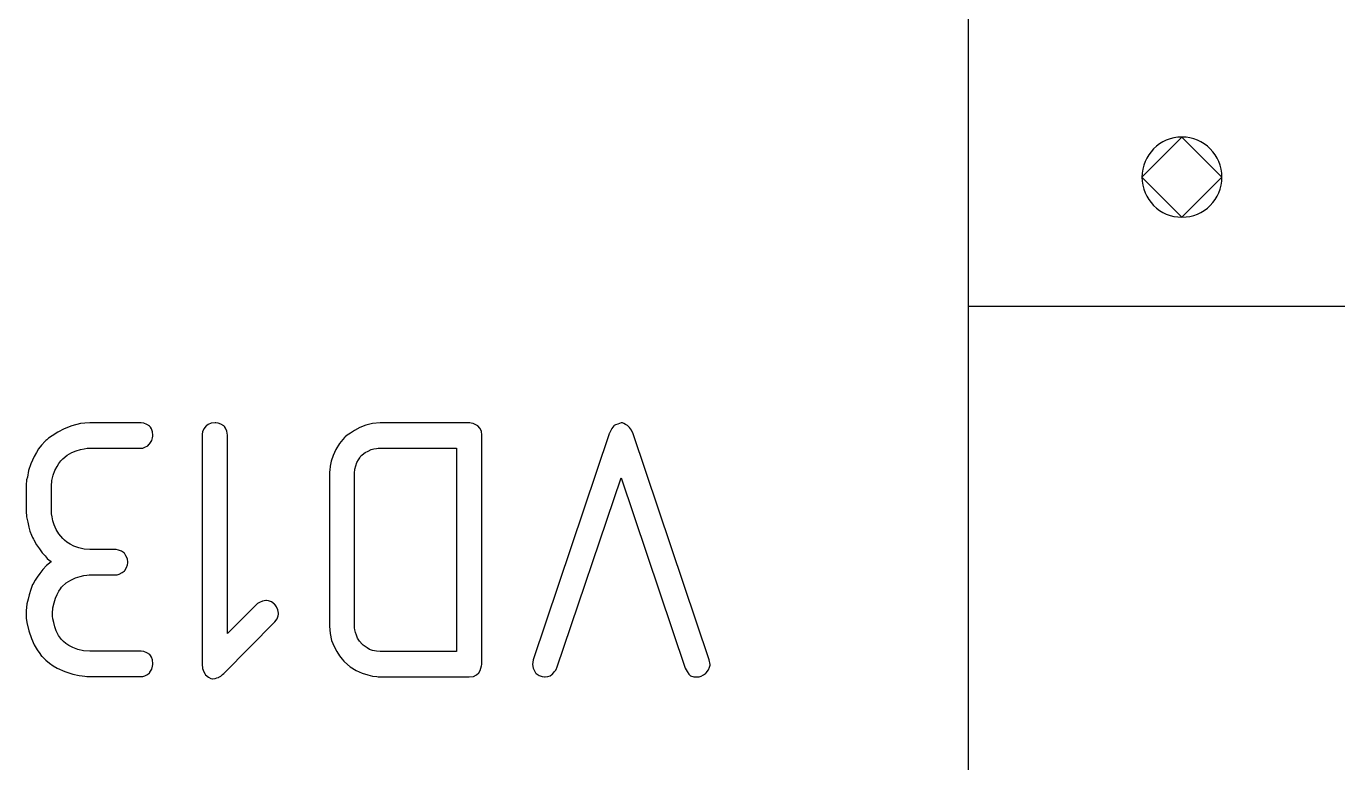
# Model space of a CAD drawing. Header units: inches. Extents: x 0 to 594, y -420 to 0.
# Drawn here: x 224.531 to 229.447, y -118.377 to -115.617 of the extents above; entities that cross this region are included whole.
import ezdxf

# ---------------------------------------------------------------- set-up
doc = ezdxf.new("R2010")
doc.units = ezdxf.units.IN
doc.header["$MEASUREMENT"] = 0

msp = doc.modelspace()

# ---------------------------------------------------------------- linework, layer by layer
at = {"color": 18, "true_color": 0x000000}
for p, q in [((228.0624, -129.0828), (228.0624, -102.5828)), ((228.8624, -116.0328), (228.7124, -116.1828)), ((229.0124, -116.1828), (228.8624, -116.0328)), ((228.7124, -116.1828), (228.8624, -116.3328)), ((228.8624, -116.3328), (229.0124, -116.1828)), ((271.5115, -116.6675), (228.0624, -116.6675)), ((224.6734, -117.126), (224.6494, -117.1387)), ((224.7016, -117.1147), (224.6734, -117.126)), ((224.734, -117.1063), (224.7016, -117.1147)), ((224.7509, -117.1049), (224.734, -117.1063)), ((224.7693, -117.1035), (224.7509, -117.1049)), ((224.9624, -117.1035), (224.7693, -117.1035)), ((224.9722, -117.1049), (224.9624, -117.1035)), ((224.9835, -117.1091), (224.9722, -117.1049)), ((224.9948, -117.1162), (224.9835, -117.1091)), ((224.9948, -117.1176), (224.9948, -117.1162)), ((224.9962, -117.119), (224.9948, -117.1176)), ((225.0004, -117.126), (224.9962, -117.119)), ((225.0047, -117.1373), (225.0004, -117.126)), ((225.0061, -117.15), (225.0047, -117.1373)), ((225.1922, -117.1373), (225.1907, -117.1458)), ((225.1964, -117.126), (225.1922, -117.1373)), ((225.2048, -117.1147), (225.1964, -117.126)), ((225.2077, -117.1133), (225.2048, -117.1147)), ((225.2133, -117.1091), (225.2077, -117.1133)), ((225.2246, -117.1049), (225.2133, -117.1091)), ((225.2387, -117.1035), (225.2246, -117.1049)), ((225.2415, -117.1035), (225.2387, -117.1035)), ((225.25, -117.1049), (225.2415, -117.1035)), ((225.2598, -117.1077), (225.25, -117.1049)), ((225.2711, -117.1147), (225.2598, -117.1077)), ((225.2739, -117.1176), (225.2711, -117.1147)), ((225.2782, -117.1232), (225.2739, -117.1176)), ((225.2824, -117.1345), (225.2782, -117.1232)), ((225.2852, -117.15), (225.2824, -117.1345)), ((225.7617, -117.1317), (225.7462, -117.1415)), ((225.7814, -117.1204), (225.7617, -117.1317)), ((225.804, -117.1119), (225.7814, -117.1204)), ((225.8293, -117.1063), (225.804, -117.1119)), ((225.8575, -117.1035), (225.8293, -117.1063)), ((226.193, -117.1035), (225.8575, -117.1035)), ((226.1987, -117.1049), (226.193, -117.1035)), ((226.2057, -117.1063), (226.1987, -117.1049)), ((226.2142, -117.1091), (226.2057, -117.1063)), ((226.2241, -117.1147), (226.2142, -117.1091)), ((226.2311, -117.1232), (226.2241, -117.1147)), ((226.2367, -117.1345), (226.2311, -117.1232)), ((226.2382, -117.15), (226.2367, -117.1345)), ((226.7203, -117.1345), (226.7175, -117.1415)), ((226.7259, -117.1246), (226.7203, -117.1345)), ((226.733, -117.1147), (226.7259, -117.1246)), ((226.7344, -117.1133), (226.733, -117.1147)), ((226.74, -117.1105), (226.7344, -117.1133)), ((226.7485, -117.1077), (226.74, -117.1105)), ((226.7612, -117.1035), (226.7485, -117.1077)), ((226.7654, -117.1035), (226.7612, -117.1035)), ((226.771, -117.1063), (226.7654, -117.1035)), ((226.7767, -117.1091), (226.771, -117.1063)), ((226.7851, -117.1133), (226.7767, -117.1091)), ((226.7922, -117.1204), (226.7851, -117.1133)), ((226.7992, -117.1302), (226.7922, -117.1204)), ((226.8063, -117.1443), (226.7992, -117.1302)), ((224.6015, -117.1725), (224.5888, -117.1866)), ((224.6029, -117.1711), (224.6015, -117.1725)), ((224.6043, -117.1697), (224.6029, -117.1711)), ((224.6085, -117.1669), (224.6043, -117.1697)), ((224.6142, -117.1613), (224.6085, -117.1669)), ((224.6283, -117.1514), (224.6142, -117.1613)), ((224.6494, -117.1387), (224.6283, -117.1514)), ((224.9863, -117.1895), (224.992, -117.1838)), ((224.992, -117.1838), (224.9948, -117.1824)), ((224.9948, -117.181), (225.0019, -117.1697)), ((224.9948, -117.1824), (224.9948, -117.181)), ((225.0019, -117.1697), (225.0047, -117.1599)), ((225.0047, -117.1599), (225.0061, -117.1528)), ((225.0061, -117.1514), (225.0061, -117.15)), ((225.0061, -117.1528), (225.0061, -117.1514)), ((225.1907, -117.1458), (225.1907, -117.1486)), ((225.1907, -117.1486), (225.1907, -117.15)), ((225.1907, -117.15), (225.1907, -118.0071)), ((225.2852, -117.8929), (225.2852, -117.15)), ((225.7053, -117.181), (225.6912, -117.2036)), ((225.7236, -117.1584), (225.7053, -117.181)), ((225.7264, -117.1556), (225.7236, -117.1584)), ((225.7335, -117.15), (225.7264, -117.1556)), ((225.7462, -117.1415), (225.7335, -117.15)), ((226.2382, -118.0071), (226.2382, -117.15)), ((226.716, -117.1443), (226.4313, -117.9916)), ((226.7175, -117.1415), (226.716, -117.1429)), ((226.716, -117.1429), (226.716, -117.1443)), ((227.091, -117.9916), (226.8063, -117.1443)), ((224.5606, -117.2289), (224.5479, -117.2571)), ((224.5691, -117.2148), (224.5606, -117.2289)), ((224.5775, -117.2007), (224.5691, -117.2148)), ((224.5888, -117.1866), (224.5775, -117.2007)), ((224.6678, -117.2388), (224.6847, -117.2247)), ((224.6847, -117.2247), (224.7016, -117.2148)), ((224.7016, -117.2148), (224.7185, -117.2078)), ((224.7185, -117.2078), (224.734, -117.2036)), ((224.734, -117.2036), (224.7481, -117.2007)), ((224.7481, -117.2007), (224.7594, -117.1979)), ((224.7594, -117.1979), (224.968, -117.1979)), ((224.968, -117.1979), (224.9751, -117.1951)), ((224.9751, -117.1951), (224.9863, -117.1895)), ((225.6813, -117.2261), (225.6743, -117.2473)), ((225.6912, -117.2036), (225.6813, -117.2261)), ((225.7758, -117.2416), (225.7814, -117.2346)), ((225.7814, -117.2346), (225.7856, -117.2275)), ((225.7856, -117.2275), (225.7885, -117.2247)), ((225.7885, -117.2247), (225.7899, -117.2233)), ((225.7899, -117.2233), (225.8011, -117.2148)), ((225.8011, -117.2148), (225.8124, -117.2092)), ((225.8124, -117.2092), (225.8237, -117.2036)), ((225.8237, -117.2036), (225.8336, -117.2007)), ((225.8336, -117.2007), (225.8434, -117.1993)), ((225.8434, -117.1993), (225.8505, -117.1979)), ((225.8505, -117.1979), (226.1437, -117.1979)), ((226.1437, -117.1979), (226.1437, -117.9606)), ((224.5395, -117.2825), (224.5352, -117.3065)), ((224.5479, -117.2571), (224.5395, -117.2825)), ((224.6325, -117.2994), (224.6381, -117.2825)), ((224.6381, -117.2825), (224.6466, -117.267)), ((224.6466, -117.267), (224.6537, -117.2557)), ((224.6537, -117.2557), (224.6607, -117.2459)), ((224.6607, -117.2459), (224.6663, -117.2402)), ((224.6663, -117.2402), (224.6678, -117.2388)), ((225.6686, -117.2811), (225.6672, -117.2867)), ((225.67, -117.2656), (225.6686, -117.2811)), ((225.6743, -117.2473), (225.67, -117.2656)), ((225.7617, -117.2924), (225.7631, -117.2769)), ((225.7631, -117.2769), (225.7659, -117.2642)), ((225.7659, -117.2642), (225.7701, -117.2515)), ((225.7701, -117.2515), (225.7758, -117.2416)), ((224.5324, -117.3234), (224.531, -117.3304)), ((224.531, -117.3304), (224.531, -117.3361)), ((224.5352, -117.3065), (224.5324, -117.3163)), ((224.5324, -117.3163), (224.5324, -117.3234)), ((224.6255, -117.3403), (224.6269, -117.3192)), ((224.6269, -117.3192), (224.6325, -117.2994)), ((225.6672, -117.2867), (225.6672, -117.291)), ((225.6672, -117.291), (225.6672, -117.2924)), ((225.6672, -117.2924), (225.6672, -117.2938)), ((225.6672, -117.2938), (225.6672, -117.8647)), ((225.7617, -117.8647), (225.7617, -117.2924)), ((226.5201, -118.0212), (226.7612, -117.3093)), ((226.7612, -117.3093), (227.0008, -118.0226)), ((224.531, -117.3361), (224.531, -117.3389)), ((224.531, -117.3389), (224.531, -117.3403)), ((224.531, -117.3403), (224.531, -117.4348)), ((224.6255, -117.4348), (224.6255, -117.3403)), ((224.531, -117.4348), (224.5324, -117.4559)), ((224.5324, -117.4559), (224.5367, -117.4756)), ((224.5367, -117.4756), (224.5409, -117.494)), ((224.6255, -117.4376), (224.6255, -117.4348)), ((224.6255, -117.4446), (224.6255, -117.4376)), ((224.6283, -117.4559), (224.6255, -117.4446)), ((224.6311, -117.47), (224.6283, -117.4559)), ((224.6353, -117.4855), (224.6311, -117.47)), ((224.5409, -117.494), (224.5451, -117.5095)), ((224.5451, -117.5095), (224.5507, -117.5236)), ((224.5507, -117.5236), (224.555, -117.5334)), ((224.6438, -117.5024), (224.6353, -117.4855)), ((224.6537, -117.5193), (224.6438, -117.5024)), ((224.6678, -117.5362), (224.6537, -117.5193)), ((224.555, -117.5334), (224.5578, -117.5391)), ((224.5578, -117.5391), (224.5592, -117.5419)), ((224.5592, -117.5419), (224.5691, -117.5602)), ((224.5691, -117.5602), (224.5804, -117.5757)), ((224.5804, -117.5757), (224.5902, -117.5898)), ((224.6692, -117.5377), (224.6678, -117.5362)), ((224.6748, -117.5433), (224.6692, -117.5377)), ((224.6833, -117.5503), (224.6748, -117.5433)), ((224.6959, -117.5574), (224.6833, -117.5503)), ((224.71, -117.5659), (224.6959, -117.5574)), ((224.7284, -117.5715), (224.71, -117.5659)), ((224.7481, -117.5771), (224.7284, -117.5715)), ((224.7693, -117.5785), (224.7481, -117.5771)), ((224.8679, -117.5785), (224.7693, -117.5785)), ((224.8764, -117.5799), (224.8679, -117.5785)), ((224.5902, -117.5898), (224.6015, -117.6011)), ((224.6015, -117.6011), (224.61, -117.611)), ((224.6241, -117.6237), (224.6071, -117.6377)), ((224.61, -117.611), (224.617, -117.618)), ((224.617, -117.618), (224.6226, -117.6222)), ((224.6226, -117.6222), (224.6241, -117.6237)), ((224.8877, -117.5842), (224.8764, -117.5799)), ((224.8989, -117.5912), (224.8877, -117.5842)), ((224.8989, -117.5926), (224.8989, -117.5912)), ((224.9004, -117.594), (224.8989, -117.5926)), ((224.9046, -117.6011), (224.9004, -117.594)), ((224.9102, -117.6124), (224.9046, -117.6011)), ((224.9116, -117.6251), (224.9102, -117.6124)), ((224.9102, -117.6349), (224.9116, -117.6279)), ((224.9116, -117.6265), (224.9116, -117.6251)), ((224.9116, -117.6279), (224.9116, -117.6265)), ((224.5818, -117.6674), (224.5719, -117.6814)), ((224.593, -117.6533), (224.5818, -117.6674)), ((224.6071, -117.6377), (224.593, -117.6533)), ((224.7326, -117.6786), (224.7467, -117.6758)), ((224.7467, -117.6758), (224.758, -117.6744)), ((224.758, -117.6744), (224.7664, -117.673)), ((224.7664, -117.673), (224.8722, -117.673)), ((224.8722, -117.673), (224.8792, -117.6702)), ((224.8792, -117.6702), (224.8905, -117.6645)), ((224.8905, -117.6645), (224.8975, -117.6589)), ((224.8975, -117.6589), (224.9004, -117.6575)), ((224.9004, -117.6561), (224.9074, -117.6448)), ((224.9004, -117.6575), (224.9004, -117.6561)), ((224.9074, -117.6448), (224.9102, -117.6349)), ((224.555, -117.7096), (224.5479, -117.728)), ((224.5564, -117.7082), (224.555, -117.7096)), ((224.5592, -117.7012), (224.5564, -117.7082)), ((224.5648, -117.6927), (224.5592, -117.7012)), ((224.5719, -117.6814), (224.5648, -117.6927)), ((224.6537, -117.7336), (224.6593, -117.7251)), ((224.6593, -117.7251), (224.6635, -117.7195)), ((224.6635, -117.7195), (224.6649, -117.7181)), ((224.6649, -117.7181), (224.6804, -117.7026)), ((224.6804, -117.7026), (224.6988, -117.6927)), ((224.6988, -117.6927), (224.7157, -117.6843)), ((224.7157, -117.6843), (224.7326, -117.6786)), ((224.5381, -117.7646), (224.5338, -117.7815)), ((224.5423, -117.7477), (224.5381, -117.7646)), ((224.5479, -117.728), (224.5423, -117.7477)), ((224.6353, -117.7773), (224.641, -117.7604)), ((224.641, -117.7604), (224.6466, -117.7463)), ((224.6466, -117.7463), (224.6537, -117.7336)), ((225.405, -117.7759), (225.398, -117.7801)), ((225.4163, -117.7717), (225.405, -117.7759)), ((225.429, -117.7688), (225.4163, -117.7717)), ((225.4318, -117.7688), (225.429, -117.7688)), ((225.4389, -117.7703), (225.4318, -117.7688)), ((225.4501, -117.7745), (225.4389, -117.7703)), ((225.4614, -117.7829), (225.4501, -117.7745)), ((224.5324, -117.7956), (224.531, -117.8069)), ((224.531, -117.8069), (224.531, -117.814)), ((224.531, -117.814), (224.531, -117.8168)), ((224.531, -117.8168), (224.531, -117.8351)), ((224.5338, -117.7815), (224.5324, -117.7956)), ((224.6297, -117.8182), (224.6311, -117.797)), ((224.6297, -117.821), (224.6297, -117.8182)), ((224.6297, -117.8281), (224.6297, -117.821)), ((224.6311, -117.797), (224.6353, -117.7773)), ((225.3952, -117.7829), (225.2852, -117.8929)), ((225.398, -117.7801), (225.3952, -117.7829)), ((225.4614, -117.7844), (225.4614, -117.7829)), ((225.4642, -117.7858), (225.4614, -117.7844)), ((225.4685, -117.7928), (225.4642, -117.7858)), ((225.4741, -117.8041), (225.4685, -117.7928)), ((225.4755, -117.8097), (225.4741, -117.8041)), ((225.4769, -117.8168), (225.4755, -117.8097)), ((225.4755, -117.8266), (225.4769, -117.8196)), ((225.4769, -117.8182), (225.4769, -117.8168)), ((225.4769, -117.8196), (225.4769, -117.8182)), ((224.531, -117.8351), (224.5338, -117.852)), ((224.5338, -117.852), (224.5409, -117.883)), ((224.6311, -117.8379), (224.6297, -117.8281)), ((224.6339, -117.852), (224.6311, -117.8379)), ((224.6381, -117.8675), (224.6339, -117.852)), ((224.6438, -117.883), (224.6381, -117.8675)), ((225.2725, -118.0409), (225.4628, -117.8492)), ((225.4628, -117.8492), (225.4713, -117.8379)), ((225.4713, -117.8379), (225.4755, -117.8266)), ((225.6672, -117.8647), (225.67, -117.8929)), ((225.7617, -117.8661), (225.7617, -117.8647)), ((225.7617, -117.8718), (225.7617, -117.8661)), ((225.7631, -117.8788), (225.7617, -117.8718)), ((224.5409, -117.883), (224.5507, -117.9112)), ((224.5507, -117.9112), (224.5606, -117.9352)), ((224.6522, -117.9), (224.6438, -117.883)), ((224.6635, -117.9155), (224.6522, -117.9)), ((224.6649, -117.9169), (224.6635, -117.9155)), ((224.6706, -117.9225), (224.6649, -117.9169)), ((224.679, -117.9296), (224.6706, -117.9225)), ((225.67, -117.8929), (225.6757, -117.9183)), ((225.6757, -117.9183), (225.6856, -117.9408)), ((225.7645, -117.8887), (225.7631, -117.8788)), ((225.7687, -117.8985), (225.7645, -117.8887)), ((225.773, -117.9098), (225.7687, -117.8985)), ((225.78, -117.9211), (225.773, -117.9098)), ((225.7899, -117.9324), (225.78, -117.9211)), ((224.5606, -117.9352), (224.5719, -117.9535)), ((224.5719, -117.9535), (224.5818, -117.9676)), ((224.5818, -117.9676), (224.586, -117.9733)), ((224.6903, -117.938), (224.679, -117.9296)), ((224.7058, -117.9451), (224.6903, -117.938)), ((224.7241, -117.9521), (224.7058, -117.9451)), ((224.7453, -117.9577), (224.7241, -117.9521)), ((224.7693, -117.9592), (224.7453, -117.9577)), ((224.9624, -117.9592), (224.7693, -117.9592)), ((224.9722, -117.9606), (224.9624, -117.9592)), ((224.9835, -117.9648), (224.9722, -117.9606)), ((224.9948, -117.9718), (224.9835, -117.9648)), ((224.9962, -117.9747), (224.9948, -117.9718)), ((225.6856, -117.9408), (225.6954, -117.9606)), ((225.6954, -117.9606), (225.7053, -117.9761)), ((225.7913, -117.9338), (225.7899, -117.9324)), ((225.7941, -117.9366), (225.7913, -117.9338)), ((225.8011, -117.9408), (225.7941, -117.9366)), ((225.8082, -117.9465), (225.8011, -117.9408)), ((225.8181, -117.9521), (225.8082, -117.9465)), ((225.8293, -117.9563), (225.8181, -117.9521)), ((225.8434, -117.9592), (225.8293, -117.9563)), ((225.8575, -117.9606), (225.8434, -117.9592)), ((225.8434, -117.9592), (225.8434, -117.9592)), ((226.1437, -117.9606), (225.8575, -117.9606)), ((224.586, -117.9733), (224.5888, -117.9775)), ((224.5888, -117.9775), (224.5902, -117.9789)), ((224.5902, -117.9789), (224.5916, -117.9803)), ((224.5916, -117.9803), (224.6043, -117.993)), ((224.6043, -117.993), (224.6184, -118.0043)), ((224.6184, -118.0043), (224.6325, -118.0141)), ((224.6325, -118.0141), (224.6466, -118.0226)), ((225.0004, -117.9817), (224.9962, -117.9747)), ((225.0047, -117.9916), (225.0004, -117.9817)), ((225.0019, -118.0268), (225.0047, -118.0155)), ((225.0061, -118.0057), (225.0047, -117.9916)), ((225.0047, -118.0155), (225.0061, -118.0085)), ((225.0061, -118.0071), (225.0061, -118.0057)), ((225.0061, -118.0085), (225.0061, -118.0071)), ((225.1907, -118.0071), (225.1922, -118.024)), ((225.7053, -117.9761), (225.7152, -117.9888)), ((225.7152, -117.9888), (225.7208, -117.9958)), ((225.7208, -117.9958), (225.7236, -117.9986)), ((225.7236, -117.9986), (225.7448, -118.017)), ((225.7448, -118.017), (225.7673, -118.0311)), ((226.2353, -118.0226), (226.2367, -118.0141)), ((226.2367, -118.0141), (226.2382, -118.0085)), ((226.2382, -118.0085), (226.2382, -118.0071)), ((226.4313, -117.9916), (226.4285, -118.0085)), ((226.4285, -118.0085), (226.4313, -118.0226)), ((226.5187, -118.024), (226.5201, -118.0212)), ((227.0882, -118.0282), (227.0924, -118.0184)), ((227.0938, -118.0085), (227.091, -117.9916)), ((227.0924, -118.0184), (227.0938, -118.0113)), ((227.0938, -118.0099), (227.0938, -118.0085)), ((227.0938, -118.0113), (227.0938, -118.0099)), ((224.6466, -118.0226), (224.6762, -118.0353)), ((224.6762, -118.0353), (224.7058, -118.0452)), ((224.7058, -118.0452), (224.7298, -118.0494)), ((224.7298, -118.0494), (224.7411, -118.0508)), ((224.7411, -118.0508), (224.7509, -118.0522)), ((224.7509, -118.0522), (224.758, -118.0536)), ((224.758, -118.0536), (224.968, -118.0536)), ((224.758, -118.0536), (224.758, -118.0536)), ((224.968, -118.0536), (224.9751, -118.0508)), ((224.9751, -118.0508), (224.9849, -118.0466)), ((224.9849, -118.0466), (224.992, -118.0409)), ((224.992, -118.0409), (224.9948, -118.0395)), ((224.9948, -118.0381), (225.0019, -118.0268)), ((224.9948, -118.0395), (224.9948, -118.0381)), ((225.1922, -118.024), (225.1964, -118.0367)), ((225.1964, -118.0367), (225.202, -118.0452)), ((225.202, -118.0452), (225.2034, -118.048)), ((225.2034, -118.048), (225.2147, -118.0564)), ((225.2147, -118.0564), (225.2232, -118.0607)), ((225.2232, -118.0607), (225.2288, -118.0621)), ((225.2288, -118.0621), (225.2302, -118.0621)), ((225.2288, -118.0621), (225.2288, -118.0621)), ((225.2302, -118.0621), (225.2387, -118.0607)), ((225.2387, -118.0607), (225.2457, -118.0592)), ((225.2457, -118.0592), (225.2514, -118.0578)), ((225.2514, -118.0578), (225.2528, -118.0564)), ((225.2528, -118.0564), (225.2598, -118.0522)), ((225.2598, -118.0522), (225.2669, -118.0466)), ((225.2669, -118.0466), (225.2711, -118.0423)), ((225.2711, -118.0423), (225.2725, -118.0409)), ((225.7673, -118.0311), (225.7899, -118.0409)), ((225.7899, -118.0409), (225.811, -118.048)), ((225.811, -118.048), (225.8293, -118.0522)), ((225.8293, -118.0522), (225.8448, -118.0536)), ((225.8448, -118.0536), (225.8505, -118.055)), ((225.8505, -118.055), (226.1916, -118.055)), ((225.8505, -118.055), (225.8505, -118.055)), ((226.1916, -118.055), (226.2071, -118.0536)), ((226.2071, -118.0536), (226.2184, -118.048)), ((226.2184, -118.048), (226.2269, -118.0395)), ((226.2269, -118.0395), (226.2325, -118.0311)), ((226.2325, -118.0311), (226.2353, -118.0226)), ((226.4313, -118.0226), (226.4355, -118.0325)), ((226.4355, -118.0325), (226.4397, -118.0395)), ((226.4397, -118.0395), (226.4426, -118.0423)), ((226.4426, -118.0423), (226.4538, -118.0494)), ((226.4538, -118.0494), (226.4651, -118.0536)), ((226.4651, -118.0536), (226.4736, -118.055)), ((226.4736, -118.055), (226.4764, -118.055)), ((226.4736, -118.055), (226.4736, -118.055)), ((226.4764, -118.055), (226.4863, -118.0536)), ((226.4863, -118.0536), (226.4947, -118.0508)), ((226.4947, -118.0508), (226.5004, -118.0466)), ((226.5004, -118.0466), (226.5032, -118.0451)), ((226.5032, -118.0451), (226.5102, -118.0367)), ((226.5102, -118.0367), (226.5159, -118.0296)), ((226.5159, -118.0296), (226.5187, -118.024)), ((227.0008, -118.0226), (227.0079, -118.0353)), ((227.0079, -118.0353), (227.0149, -118.0451)), ((227.0149, -118.0451), (227.0191, -118.0494)), ((227.0191, -118.0494), (227.0205, -118.0508)), ((227.0205, -118.0508), (227.0332, -118.055)), ((227.0332, -118.055), (227.053, -118.055)), ((227.053, -118.055), (227.06, -118.0522)), ((227.06, -118.0522), (227.0699, -118.048)), ((227.0699, -118.048), (227.0769, -118.0423)), ((227.0769, -118.0423), (227.0797, -118.0409)), ((227.0797, -118.0395), (227.0882, -118.0282)), ((227.0797, -118.0409), (227.0797, -118.0395))]:
    msp.add_line(p, q, dxfattribs=at)
for start, end in [(90, 180), (0, 90), (180, 270), (270, 360)]:
    msp.add_arc((228.8624, -116.1828), 0.15, start, end, dxfattribs=at)

doc.saveas('drawing.dxf')
